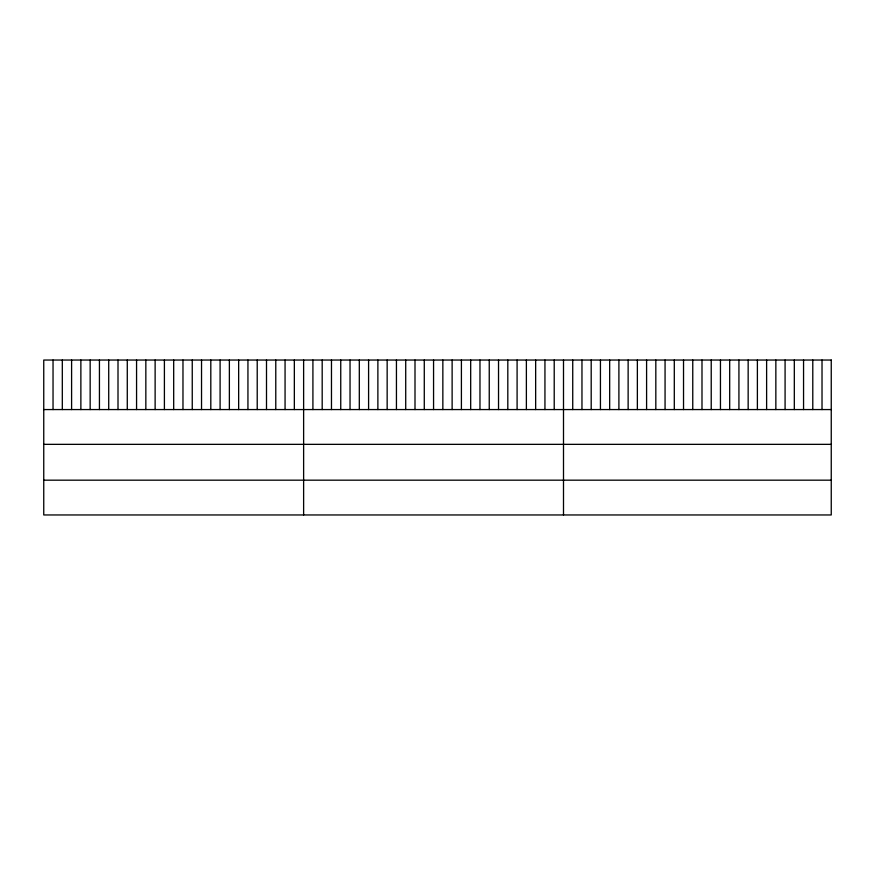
<?xml version="1.0" encoding="UTF-8"?>
<svg xmlns="http://www.w3.org/2000/svg" width="875" height="875" viewBox="0 0 875 875"><rect width="100%" height="100%" fill="white"/><g stroke="black" fill="none" stroke-linecap="round" stroke-linejoin="round"><path stroke-width="1.31" d="M43.75 409.566L831.25 409.566M43.75 444.347L831.25 444.347M43.75 480.178L831.25 480.178M822.019 360.041L822.019 409.566M812.788 360.041L812.788 409.566M803.556 360.041L803.556 409.566M794.314 360.041L794.314 409.566M785.083 360.041L785.083 409.566M775.852 360.041L775.852 409.566M766.62 360.041L766.62 409.566M757.389 360.041L757.389 409.566M748.158 360.041L748.158 409.566M738.927 360.041L738.927 409.566M729.684 360.041L729.684 409.566M720.453 360.041L720.453 409.566M711.222 360.041L711.222 409.566M701.991 360.041L701.991 409.566M692.759 360.041L692.759 409.566M683.528 360.041L683.528 409.566M674.297 360.041L674.297 409.566M665.066 360.041L665.066 409.566M655.823 360.041L655.823 409.566M646.592 360.041L646.592 409.566M637.361 360.041L637.361 409.566M628.13 360.041L628.13 409.566M618.898 360.041L618.898 409.566M609.667 360.041L609.667 409.566M600.436 360.041L600.436 409.566M591.194 360.041L591.194 409.566M581.963 360.041L581.963 409.566M572.731 360.041L572.731 409.566M563.5 360.041L563.5 514.959M554.214 360.041L554.214 409.566M544.939 360.041L544.939 409.566M535.653 360.041L535.653 409.566M526.378 360.041L526.378 409.566M517.092 360.041L517.092 409.566M507.817 360.041L507.817 409.566M498.531 360.041L498.531 409.566M489.245 360.041L489.245 409.566M479.97 360.041L479.97 409.566M470.684 360.041L470.684 409.566M461.409 360.041L461.409 409.566M452.123 360.041L452.123 409.566M442.848 360.041L442.848 409.566M433.562 360.041L433.562 409.566M424.277 360.041L424.277 409.566M415.002 360.041L415.002 409.566M405.716 360.041L405.716 409.566M396.441 360.041L396.441 409.566M387.155 360.041L387.155 409.566M377.88 360.041L377.88 409.566M368.594 360.041L368.594 409.566M359.308 360.041L359.308 409.566M350.033 360.041L350.033 409.566M340.747 360.041L340.747 409.566M331.472 360.041L331.472 409.566M322.186 360.041L322.186 409.566M312.911 360.041L312.911 409.566M303.625 360.041L303.625 514.959M294.339 360.041L294.339 409.566M285.064 360.041L285.064 409.566M275.778 360.041L275.778 409.566M266.503 360.041L266.503 409.566M257.217 360.041L257.217 409.566M247.942 360.041L247.942 409.566M238.656 360.041L238.656 409.566M229.37 360.041L229.37 409.566M220.095 360.041L220.095 409.566M210.809 360.041L210.809 409.566M201.534 360.041L201.534 409.566M192.248 360.041L192.248 409.566M182.973 360.041L182.973 409.566M173.688 360.041L173.688 409.566M164.402 360.041L164.402 409.566M155.127 360.041L155.127 409.566M145.841 360.041L145.841 409.566M136.566 360.041L136.566 409.566M127.28 360.041L127.28 409.566M118.005 360.041L118.005 409.566M108.719 360.041L108.719 409.566M99.433 360.041L99.433 409.566M90.158 360.041L90.158 409.566M80.872 360.041L80.872 409.566M71.597 360.041L71.597 409.566M62.311 360.041L62.311 409.566M53.036 360.041L53.036 409.566M831.25 360.041L43.75 360.041L43.75 514.959L831.25 514.959L831.25 360.041"/></g></svg>
